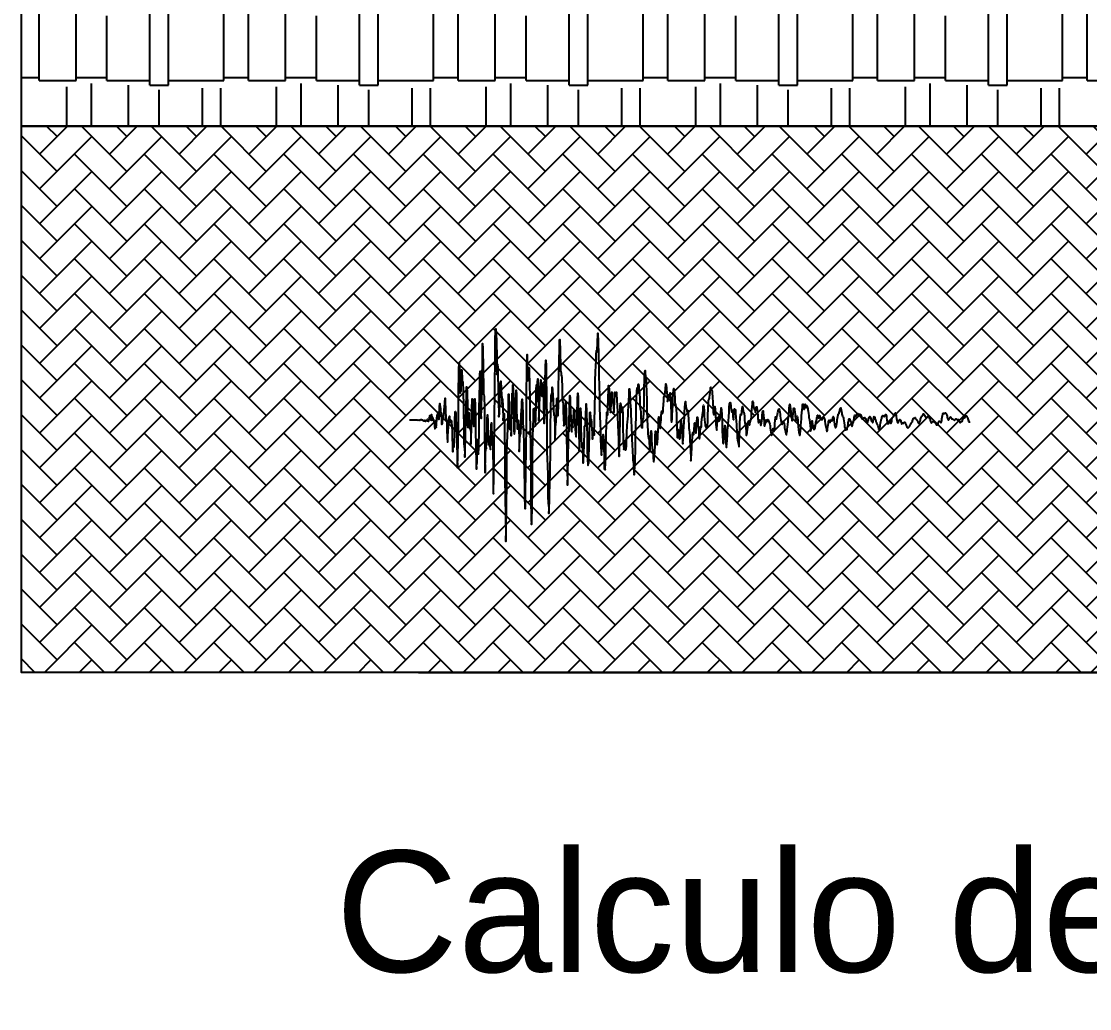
# Model space of a CAD drawing. Header units: millimetres. Extents: x 2012 to 5063, y 2025 to 4455.
# Drawn here: x 2473.49 to 2517.5, y 2150.23 to 2190.9 of the extents above; entities that cross this region are included whole.
import ezdxf

# ---------------------------------------------------------------- set-up
doc = ezdxf.new("R2010")
doc.units = ezdxf.units.MM
doc.styles.add('style1', font='arial.ttf', dxfattribs={"height": 5})
doc.dimstyles.new('oso', dxfattribs={"dimtxt": 5, "dimasz": 0.1, "dimexe": 0.1, "dimexo": 0.625, "dimtad": 1, "dimtxsty": 'style1', "dimcen": 0.1, "dimadec": 0, "dimazin": 0, "dimtfac": 1, "dimtmove": 0, "dimatfit": 3, "dimfxl": 1, "dimarcsym": 0})

# ---------------------------------------------------------------- blocks, each defined once
blk = doc.blocks.new('*D3')
at = {"color": 0, "lineweight": -2, "transparency": 16777216}
for p, q in [((2489.85, 2231.581), (2561.485, 2231.581)), ((2561.385, 2164.183), (2561.385, 2231.481)), ((2489.85, 2164.083), (2561.485, 2164.083))]:
    blk.add_line(p, q, dxfattribs=at)
at = {"color": 0, "transparency": 16777216}
for points in [[(2561.369, 2231.481), (2561.402, 2231.481), (2561.385, 2231.581)], [(2561.369, 2164.183), (2561.402, 2164.183), (2561.385, 2164.083)]]:
    blk.add_solid(points, dxfattribs=at)
at = {"layer": 'Defpoints', "color": 0, "transparency": 16777216}
for p in [(2489.225, 2231.581), (2561.385, 2231.581), (2489.225, 2164.083)]:
    blk.add_point(p, dxfattribs=at)
at = {"color": 0, "transparency": 16777216, "insert": (2558.219, 2197.832), "char_height": 5, "attachment_point": 5, "rotation": 90, "style": 'style1'}
blk.add_mtext('Hs', dxfattribs=at)

msp = doc.modelspace()

# ---------------------------------------------------------------- hatches: boundary and pattern name
h = msp.add_hatch()
h.set_pattern_fill('AR-RSHKE', color=0, scale=0.01)
h.paths.add_polyline_path([(2550.456, 2209.082), (2473.49, 2209.082), (2473.49, 2186.583), (2550.456, 2186.583)])
h = msp.add_hatch()
h.set_pattern_fill('AR-HBONE', color=0, scale=0.01)
h.paths.add_polyline_path([(2550.456, 2186.583), (2473.49, 2186.583), (2473.49, 2164.083), (2550.456, 2164.083)])

# ---------------------------------------------------------------- linework, layer by layer
for points in [[(2473.49, 2209.082), (2550.456, 2209.082), (2550.456, 2186.583), (2473.49, 2186.583)], [(2473.49, 2186.583), (2550.456, 2186.583), (2550.456, 2164.083), (2473.49, 2164.083)]]:
    msp.add_lwpolyline(points, close=True)
at = {"color": 1}
msp.add_lwpolyline([(2489.472, 2174.484), (2489.482, 2174.484), (2489.492, 2174.484), (2489.502, 2174.484), (2489.512, 2174.484), (2489.522, 2174.484), (2489.532, 2174.484), (2489.542, 2174.484), (2489.552, 2174.484), (2489.562, 2174.484), (2489.572, 2174.484), (2489.582, 2174.484), (2489.592, 2174.484), (2489.602, 2174.484), (2489.612, 2174.484), (2489.622, 2174.484), (2489.632, 2174.484), (2489.642, 2174.484), (2489.652, 2174.484), (2489.662, 2174.484), (2489.672, 2174.484), (2489.682, 2174.484), (2489.692, 2174.484), (2489.702, 2174.484), (2489.712, 2174.484), (2489.722, 2174.484), (2489.732, 2174.484), (2489.742, 2174.485), (2489.752, 2174.486), (2489.762, 2174.485), (2489.772, 2174.485), (2489.782, 2174.485), (2489.792, 2174.486), (2489.802, 2174.484), (2489.812, 2174.481), (2489.822, 2174.479), (2489.832, 2174.48), (2489.842, 2174.481), (2489.852, 2174.48), (2489.862, 2174.482), (2489.872, 2174.487), (2489.882, 2174.487), (2489.892, 2174.48), (2489.902, 2174.475), (2489.912, 2174.478), (2489.922, 2174.486), (2489.932, 2174.493), (2489.942, 2174.496), (2489.952, 2174.497), (2489.962, 2174.499), (2489.972, 2174.498), (2489.982, 2174.486), (2489.992, 2174.478), (2490.002, 2174.484), (2490.012, 2174.486), (2490.022, 2174.472), (2490.032, 2174.457), (2490.042, 2174.453), (2490.052, 2174.453), (2490.062, 2174.455), (2490.072, 2174.456), (2490.082, 2174.441), (2490.092, 2174.429), (2490.102, 2174.449), (2490.112, 2174.469), (2490.122, 2174.447), (2490.132, 2174.423), (2490.142, 2174.44), (2490.152, 2174.454), (2490.162, 2174.443), (2490.172, 2174.451), (2490.182, 2174.471), (2490.192, 2174.45), (2490.202, 2174.426), (2490.212, 2174.461), (2490.222, 2174.512), (2490.232, 2174.515), (2490.242, 2174.484), (2490.252, 2174.445), (2490.262, 2174.415), (2490.272, 2174.434), (2490.282, 2174.502), (2490.292, 2174.552), (2490.302, 2174.582), (2490.312, 2174.636), (2490.322, 2174.664), (2490.332, 2174.592), (2490.342, 2174.488), (2490.352, 2174.479), (2490.362, 2174.578), (2490.372, 2174.689), (2490.382, 2174.705), (2490.392, 2174.592), (2490.402, 2174.463), (2490.412, 2174.474), (2490.422, 2174.58), (2490.432, 2174.6), (2490.442, 2174.523), (2490.452, 2174.491), (2490.462, 2174.508), (2490.472, 2174.477), (2490.482, 2174.422), (2490.492, 2174.408), (2490.502, 2174.355), (2490.512, 2174.214), (2490.522, 2174.113), (2490.532, 2174.133), (2490.542, 2174.181), (2490.552, 2174.194), (2490.562, 2174.206), (2490.572, 2174.199), (2490.582, 2174.177), (2490.592, 2174.281), (2490.602, 2174.53), (2490.612, 2174.692), (2490.622, 2174.647), (2490.632, 2174.573), (2490.642, 2174.609), (2490.652, 2174.709), (2490.662, 2174.805), (2490.672, 2174.81), (2490.682, 2174.643), (2490.692, 2174.497), (2490.702, 2174.665), (2490.712, 2175.012), (2490.722, 2175.166), (2490.732, 2175.111), (2490.742, 2175.041), (2490.752, 2174.936), (2490.762, 2174.789), (2490.772, 2174.763), (2490.782, 2174.793), (2490.792, 2174.628), (2490.802, 2174.364), (2490.812, 2174.292), (2490.822, 2174.352), (2490.832, 2174.339), (2490.842, 2174.359), (2490.852, 2174.528), (2490.862, 2174.65), (2490.872, 2174.591), (2490.882, 2174.552), (2490.892, 2174.692), (2490.902, 2174.862), (2490.912, 2174.922), (2490.922, 2174.993), (2490.932, 2175.198), (2490.942, 2175.376), (2490.952, 2175.263), (2490.962, 2174.885), (2490.972, 2174.547), (2490.982, 2174.458), (2490.992, 2174.524), (2491.002, 2174.529), (2491.012, 2174.362), (2491.022, 2174.063), (2491.032, 2173.755), (2491.042, 2173.565), (2491.052, 2173.58), (2491.062, 2173.785), (2491.072, 2174.031), (2491.082, 2174.179), (2491.092, 2174.267), (2491.102, 2174.406), (2491.112, 2174.571), (2491.122, 2174.641), (2491.132, 2174.572), (2491.142, 2174.436), (2491.152, 2174.374), (2491.162, 2174.439), (2491.172, 2174.485), (2491.182, 2174.413), (2491.192, 2174.376), (2491.202, 2174.445), (2491.212, 2174.406), (2491.222, 2174.205), (2491.232, 2174.028), (2491.242, 2173.796), (2491.252, 2173.384), (2491.262, 2173.168), (2491.272, 2173.416), (2491.282, 2173.646), (2491.292, 2173.497), (2491.302, 2173.361), (2491.312, 2173.468), (2491.322, 2173.514), (2491.332, 2173.541), (2491.342, 2173.925), (2491.352, 2174.493), (2491.362, 2174.794), (2491.372, 2174.83), (2491.382, 2174.767), (2491.392, 2174.556), (2491.402, 2174.276), (2491.412, 2174.12), (2491.422, 2173.967), (2491.432, 2173.55), (2491.442, 2172.936), (2491.452, 2172.504), (2491.462, 2172.552), (2491.472, 2173.002), (2491.482, 2173.579), (2491.492, 2174.345), (2491.502, 2175.493), (2491.512, 2176.552), (2491.522, 2176.838), (2491.532, 2176.599), (2491.542, 2176.479), (2491.552, 2176.33), (2491.562, 2175.881), (2491.572, 2175.583), (2491.582, 2175.665), (2491.592, 2175.687), (2491.602, 2175.67), (2491.612, 2176.066), (2491.622, 2176.553), (2491.632, 2176.501), (2491.642, 2176.158), (2491.652, 2176.046), (2491.662, 2176.067), (2491.672, 2176.032), (2491.682, 2175.992), (2491.692, 2175.728), (2491.702, 2174.975), (2491.712, 2174.059), (2491.722, 2173.518), (2491.732, 2173.391), (2491.742, 2173.317), (2491.752, 2173.093), (2491.762, 2172.95), (2491.772, 2173.229), (2491.782, 2173.785), (2491.792, 2174.17), (2491.802, 2174.446), (2491.812, 2174.979), (2491.822, 2175.584), (2491.832, 2175.844), (2491.842, 2175.825), (2491.852, 2175.623), (2491.862, 2175.049), (2491.872, 2174.363), (2491.882, 2174.171), (2491.892, 2174.396), (2491.902, 2174.515), (2491.912, 2174.543), (2491.922, 2174.709), (2491.932, 2174.773), (2491.942, 2174.522), (2491.952, 2174.209), (2491.962, 2174.117), (2491.972, 2174.254), (2491.982, 2174.413), (2491.992, 2174.254), (2492.002, 2173.762), (2492.012, 2173.482), (2492.022, 2173.73), (2492.032, 2174.125), (2492.042, 2174.438), (2492.052, 2174.903), (2492.062, 2175.357), (2492.072, 2175.31), (2492.082, 2174.929), (2492.092, 2174.724), (2492.102, 2174.604), (2492.112, 2174.337), (2492.122, 2174.219), (2492.132, 2174.428), (2492.142, 2174.654), (2492.152, 2174.827), (2492.162, 2175.142), (2492.172, 2175.35), (2492.182, 2175.087), (2492.192, 2174.569), (2492.202, 2174.057), (2492.212, 2173.392), (2492.222, 2172.694), (2492.232, 2172.458), (2492.242, 2172.614), (2492.252, 2172.662), (2492.262, 2172.717), (2492.272, 2173.167), (2492.282, 2173.672), (2492.292, 2173.673), (2492.302, 2173.333), (2492.312, 2173.095), (2492.322, 2173.071), (2492.332, 2173.354), (2492.342, 2174.057), (2492.352, 2174.899), (2492.362, 2175.51), (2492.372, 2175.949), (2492.382, 2176.349), (2492.392, 2176.488), (2492.402, 2176.137), (2492.412, 2175.413), (2492.422, 2174.72), (2492.432, 2174.547), (2492.442, 2175.001), (2492.452, 2175.56), (2492.462, 2175.819), (2492.472, 2176.165), (2492.482, 2176.959), (2492.492, 2177.631), (2492.502, 2177.443), (2492.512, 2176.583), (2492.522, 2175.817), (2492.532, 2175.529), (2492.542, 2175.532), (2492.552, 2175.443), (2492.562, 2174.978), (2492.572, 2174.088), (2492.582, 2173.023), (2492.592, 2172.309), (2492.602, 2172.383), (2492.612, 2172.992), (2492.622, 2173.385), (2492.632, 2173.322), (2492.642, 2173.287), (2492.652, 2173.535), (2492.662, 2173.832), (2492.672, 2174.127), (2492.682, 2174.51), (2492.692, 2174.696), (2492.702, 2174.418), (2492.712, 2173.948), (2492.722, 2173.621), (2492.732, 2173.456), (2492.742, 2173.474), (2492.752, 2173.668), (2492.762, 2173.743), (2492.772, 2173.549), (2492.782, 2173.378), (2492.792, 2173.389), (2492.802, 2173.354), (2492.812, 2173.261), (2492.822, 2173.428), (2492.832, 2173.881), (2492.842, 2174.268), (2492.852, 2174.361), (2492.862, 2174.201), (2492.872, 2173.876), (2492.882, 2173.539), (2492.892, 2173.431), (2492.902, 2173.52), (2492.912, 2173.287), (2492.922, 2172.398), (2492.932, 2171.473), (2492.942, 2171.44), (2492.952, 2172.182), (2492.962, 2172.838), (2492.972, 2173.344), (2492.982, 2174.363), (2492.992, 2175.841), (2493.002, 2177.049), (2493.012, 2177.764), (2493.022, 2178.173), (2493.032, 2178.236), (2493.042, 2178.068), (2493.052, 2177.989), (2493.062, 2177.759), (2493.072, 2177.02), (2493.082, 2176.357), (2493.092, 2176.445), (2493.102, 2176.778), (2493.112, 2176.644), (2493.122, 2176.253), (2493.132, 2175.864), (2493.142, 2175.266), (2493.152, 2174.683), (2493.162, 2174.614), (2493.172, 2174.782), (2493.182, 2174.724), (2493.192, 2174.769), (2493.202, 2175.195), (2493.212, 2175.571), (2493.222, 2175.73), (2493.232, 2175.96), (2493.242, 2176.078), (2493.252, 2175.782), (2493.262, 2175.487), (2493.272, 2175.5), (2493.282, 2175.402), (2493.292, 2175.122), (2493.302, 2175.164), (2493.312, 2175.348), (2493.322, 2175.035), (2493.332, 2174.506), (2493.342, 2174.455), (2493.352, 2174.686), (2493.362, 2174.732), (2493.372, 2174.742), (2493.382, 2174.715), (2493.392, 2174.128), (2493.402, 2173.006), (2493.412, 2172.023), (2493.422, 2171.315), (2493.432, 2170.486), (2493.442, 2169.683), (2493.452, 2169.478), (2493.462, 2169.97), (2493.472, 2170.862), (2493.482, 2171.96), (2493.492, 2173.01), (2493.502, 2173.617), (2493.512, 2173.752), (2493.522, 2173.826), (2493.532, 2174.114), (2493.542, 2174.569), (2493.552, 2175.106), (2493.562, 2175.551), (2493.572, 2175.546), (2493.582, 2175.005), (2493.592, 2174.386), (2493.602, 2174.114), (2493.612, 2174.096), (2493.622, 2174.089), (2493.632, 2174.113), (2493.642, 2174.222), (2493.652, 2174.244), (2493.662, 2174.033), (2493.672, 2173.831), (2493.682, 2174.114), (2493.692, 2174.916), (2493.702, 2175.575), (2493.712, 2175.584), (2493.722, 2175.382), (2493.732, 2175.591), (2493.742, 2175.924), (2493.752, 2175.707), (2493.762, 2175.007), (2493.772, 2174.384), (2493.782, 2174.052), (2493.792, 2173.909), (2493.802, 2173.905), (2493.812, 2174.032), (2493.822, 2174.302), (2493.832, 2174.711), (2493.842, 2175.087), (2493.852, 2175.307), (2493.862, 2175.52), (2493.872, 2175.712), (2493.882, 2175.535), (2493.892, 2174.979), (2493.902, 2174.487), (2493.912, 2174.234), (2493.922, 2174.106), (2493.932, 2174.157), (2493.942, 2174.367), (2493.952, 2174.468), (2493.962, 2174.448), (2493.972, 2174.44), (2493.982, 2174.193), (2493.992, 2173.589), (2494.002, 2173.188), (2494.012, 2173.368), (2494.022, 2173.722), (2494.032, 2173.86), (2494.042, 2173.879), (2494.052, 2173.89), (2494.062, 2173.956), (2494.072, 2174.245), (2494.082, 2174.663), (2494.092, 2174.897), (2494.102, 2175.001), (2494.112, 2175.209), (2494.122, 2175.344), (2494.132, 2175.12), (2494.142, 2174.69), (2494.152, 2174.366), (2494.162, 2174.181), (2494.172, 2173.946), (2494.182, 2173.514), (2494.192, 2172.921), (2494.202, 2172.327), (2494.212, 2171.789), (2494.222, 2171.291), (2494.232, 2170.934), (2494.242, 2170.816), (2494.252, 2170.941), (2494.262, 2171.436), (2494.272, 2172.343), (2494.282, 2173.32), (2494.292, 2174.223), (2494.302, 2175.399), (2494.312, 2176.691), (2494.322, 2177.186), (2494.332, 2176.683), (2494.342, 2176.121), (2494.352, 2176.091), (2494.362, 2176.273), (2494.372, 2176.386), (2494.382, 2176.517), (2494.392, 2176.639), (2494.402, 2176.627), (2494.412, 2176.435), (2494.422, 2176), (2494.432, 2175.37), (2494.442, 2174.745), (2494.452, 2174.134), (2494.462, 2173.335), (2494.472, 2172.301), (2494.482, 2171.216), (2494.492, 2170.409), (2494.502, 2170.177), (2494.512, 2170.344), (2494.522, 2170.467), (2494.532, 2170.737), (2494.542, 2171.699), (2494.552, 2173.01), (2494.562, 2173.821), (2494.572, 2174.163), (2494.582, 2174.578), (2494.592, 2174.942), (2494.602, 2174.937), (2494.612, 2174.846), (2494.622, 2174.941), (2494.632, 2174.969), (2494.642, 2174.734), (2494.652, 2174.415), (2494.662, 2174.224), (2494.672, 2174.256), (2494.682, 2174.569), (2494.692, 2175.135), (2494.702, 2175.726), (2494.712, 2175.929), (2494.722, 2175.587), (2494.732, 2175.245), (2494.742, 2175.499), (2494.752, 2176.031), (2494.762, 2176.175), (2494.772, 2175.994), (2494.782, 2175.777), (2494.792, 2175.329), (2494.802, 2174.698), (2494.812, 2174.463), (2494.822, 2174.74), (2494.832, 2175.096), (2494.842, 2175.388), (2494.852, 2175.671), (2494.862, 2175.833), (2494.872, 2175.944), (2494.882, 2176.14), (2494.892, 2176.123), (2494.902, 2175.747), (2494.912, 2175.478), (2494.922, 2175.51), (2494.932, 2175.492), (2494.942, 2175.442), (2494.952, 2175.651), (2494.962, 2175.918), (2494.972, 2175.954), (2494.982, 2175.869), (2494.992, 2175.616), (2495.002, 2175.023), (2495.012, 2174.459), (2495.022, 2174.341), (2495.032, 2174.414), (2495.042, 2174.405), (2495.052, 2174.594), (2495.062, 2175.197), (2495.072, 2175.999), (2495.082, 2176.675), (2495.092, 2176.945), (2495.102, 2176.724), (2495.112, 2176.226), (2495.122, 2175.497), (2495.132, 2174.377), (2495.142, 2173.257), (2495.152, 2172.789), (2495.162, 2172.674), (2495.172, 2172.135), (2495.182, 2171.363), (2495.192, 2171.031), (2495.202, 2170.997), (2495.212, 2170.802), (2495.222, 2170.631), (2495.232, 2170.814), (2495.242, 2171.171), (2495.252, 2171.464), (2495.262, 2171.798), (2495.272, 2172.367), (2495.282, 2173.196), (2495.292, 2174.137), (2495.302, 2174.957), (2495.312, 2175.46), (2495.322, 2175.557), (2495.332, 2175.363), (2495.342, 2175.27), (2495.352, 2175.535), (2495.362, 2175.834), (2495.372, 2175.757), (2495.382, 2175.483), (2495.392, 2175.337), (2495.402, 2175.197), (2495.412, 2174.912), (2495.422, 2174.686), (2495.432, 2174.662), (2495.442, 2174.688), (2495.452, 2174.581), (2495.462, 2174.229), (2495.472, 2173.756), (2495.482, 2173.633), (2495.492, 2174.042), (2495.502, 2174.431), (2495.512, 2174.398), (2495.522, 2174.374), (2495.532, 2174.746), (2495.542, 2175.185), (2495.552, 2175.362), (2495.562, 2175.381), (2495.572, 2175.281), (2495.582, 2174.971), (2495.592, 2174.659), (2495.602, 2174.691), (2495.612, 2175.128), (2495.622, 2175.785), (2495.632, 2176.44), (2495.642, 2176.957), (2495.652, 2177.395), (2495.662, 2177.773), (2495.672, 2177.798), (2495.682, 2177.297), (2495.692, 2176.697), (2495.702, 2176.475), (2495.712, 2176.487), (2495.722, 2176.41), (2495.732, 2176.316), (2495.742, 2176.321), (2495.752, 2176.2), (2495.762, 2175.805), (2495.772, 2175.392), (2495.782, 2175.235), (2495.792, 2175.234), (2495.802, 2175.131), (2495.812, 2174.857), (2495.822, 2174.537), (2495.832, 2174.308), (2495.842, 2174.244), (2495.852, 2174.326), (2495.862, 2174.4), (2495.872, 2174.34), (2495.882, 2174.302), (2495.892, 2174.546), (2495.902, 2174.984), (2495.912, 2175.236), (2495.922, 2175.141), (2495.932, 2174.838), (2495.942, 2174.409), (2495.952, 2173.822), (2495.962, 2173.12), (2495.972, 2172.42), (2495.982, 2171.894), (2495.992, 2171.793), (2496.002, 2172.226), (2496.012, 2172.956), (2496.022, 2173.614), (2496.032, 2173.979), (2496.042, 2174.025), (2496.052, 2174.007), (2496.062, 2174.343), (2496.072, 2175.023), (2496.082, 2175.484), (2496.092, 2175.414), (2496.102, 2175.12), (2496.112, 2174.865), (2496.122, 2174.56), (2496.132, 2174.236), (2496.142, 2174.071), (2496.152, 2174.019), (2496.162, 2173.987), (2496.172, 2174.082), (2496.182, 2174.263), (2496.192, 2174.282), (2496.202, 2174.176), (2496.212, 2174.226), (2496.222, 2174.439), (2496.232, 2174.628), (2496.242, 2174.776), (2496.252, 2174.899), (2496.262, 2174.904), (2496.272, 2174.778), (2496.282, 2174.583), (2496.292, 2174.319), (2496.302, 2174.076), (2496.312, 2173.985), (2496.322, 2173.935), (2496.332, 2173.795), (2496.342, 2173.786), (2496.352, 2174.076), (2496.362, 2174.327), (2496.372, 2174.274), (2496.382, 2174.275), (2496.392, 2174.714), (2496.402, 2175.328), (2496.412, 2175.592), (2496.422, 2175.405), (2496.432, 2175.004), (2496.442, 2174.526), (2496.452, 2173.957), (2496.462, 2173.419), (2496.472, 2173.208), (2496.482, 2173.465), (2496.492, 2174.004), (2496.502, 2174.541), (2496.512, 2174.903), (2496.522, 2174.974), (2496.532, 2174.706), (2496.542, 2174.222), (2496.552, 2173.737), (2496.562, 2173.41), (2496.572, 2173.343), (2496.582, 2173.481), (2496.592, 2173.534), (2496.602, 2173.284), (2496.612, 2172.908), (2496.622, 2172.71), (2496.632, 2172.708), (2496.642, 2172.745), (2496.652, 2172.813), (2496.662, 2173.055), (2496.672, 2173.508), (2496.682, 2173.981), (2496.692, 2174.221), (2496.702, 2174.227), (2496.712, 2174.222), (2496.722, 2174.316), (2496.732, 2174.467), (2496.742, 2174.705), (2496.752, 2175.025), (2496.762, 2175.147), (2496.772, 2174.835), (2496.782, 2174.275), (2496.792, 2173.757), (2496.802, 2173.296), (2496.812, 2172.866), (2496.822, 2172.62), (2496.832, 2172.619), (2496.842, 2172.679), (2496.852, 2172.675), (2496.862, 2172.715), (2496.872, 2172.944), (2496.882, 2173.366), (2496.892, 2173.905), (2496.902, 2174.443), (2496.912, 2174.792), (2496.922, 2174.799), (2496.932, 2174.583), (2496.942, 2174.46), (2496.952, 2174.513), (2496.962, 2174.518), (2496.972, 2174.384), (2496.982, 2174.256), (2496.992, 2174.137), (2497.002, 2173.907), (2497.012, 2173.693), (2497.022, 2173.714), (2497.032, 2173.871), (2497.042, 2173.967), (2497.052, 2174.046), (2497.062, 2174.125), (2497.072, 2174.039), (2497.082, 2173.85), (2497.092, 2173.919), (2497.102, 2174.385), (2497.112, 2175.014), (2497.122, 2175.598), (2497.132, 2176.096), (2497.142, 2176.471), (2497.152, 2176.712), (2497.162, 2176.918), (2497.172, 2177.162), (2497.182, 2177.346), (2497.192, 2177.357), (2497.202, 2177.277), (2497.212, 2177.349), (2497.222, 2177.676), (2497.232, 2178.027), (2497.242, 2178.062), (2497.252, 2177.707), (2497.262, 2177.175), (2497.272, 2176.683), (2497.282, 2176.283), (2497.292, 2175.902), (2497.302, 2175.463), (2497.312, 2174.998), (2497.322, 2174.619), (2497.332, 2174.334), (2497.342, 2174.04), (2497.352, 2173.701), (2497.362, 2173.386), (2497.372, 2173.149), (2497.382, 2173.029), (2497.392, 2173.071), (2497.402, 2173.211), (2497.412, 2173.311), (2497.422, 2173.376), (2497.432, 2173.514), (2497.442, 2173.701), (2497.452, 2173.832), (2497.462, 2173.882), (2497.472, 2173.788), (2497.482, 2173.418), (2497.492, 2172.873), (2497.502, 2172.505), (2497.512, 2172.447), (2497.522, 2172.469), (2497.532, 2172.428), (2497.542, 2172.465), (2497.552, 2172.692), (2497.562, 2173.021), (2497.572, 2173.392), (2497.582, 2173.847), (2497.592, 2174.337), (2497.602, 2174.689), (2497.612, 2174.803), (2497.622, 2174.75), (2497.632, 2174.681), (2497.642, 2174.727), (2497.652, 2174.967), (2497.662, 2175.362), (2497.672, 2175.731), (2497.682, 2175.904), (2497.692, 2175.879), (2497.702, 2175.733), (2497.712, 2175.482), (2497.722, 2175.174), (2497.732, 2174.966), (2497.742, 2174.908), (2497.752, 2174.861), (2497.762, 2174.789), (2497.772, 2174.867), (2497.782, 2175.147), (2497.792, 2175.435), (2497.802, 2175.591), (2497.812, 2175.643), (2497.822, 2175.591), (2497.832, 2175.416), (2497.842, 2175.234), (2497.852, 2175.179), (2497.862, 2175.197), (2497.872, 2175.147), (2497.882, 2174.997), (2497.892, 2174.836), (2497.902, 2174.794), (2497.912, 2174.947), (2497.922, 2175.236), (2497.932, 2175.503), (2497.942, 2175.623), (2497.952, 2175.592), (2497.962, 2175.505), (2497.972, 2175.478), (2497.982, 2175.539), (2497.992, 2175.618), (2498.002, 2175.632), (2498.012, 2175.536), (2498.022, 2175.32), (2498.032, 2175.057), (2498.042, 2174.839), (2498.052, 2174.613), (2498.062, 2174.286), (2498.072, 2173.948), (2498.082, 2173.721), (2498.092, 2173.515), (2498.102, 2173.221), (2498.112, 2172.981), (2498.122, 2172.993), (2498.132, 2173.297), (2498.142, 2173.847), (2498.152, 2174.515), (2498.162, 2175.023), (2498.172, 2175.181), (2498.182, 2175.086), (2498.192, 2174.921), (2498.202, 2174.794), (2498.212, 2174.797), (2498.222, 2174.929), (2498.232, 2175.028), (2498.242, 2175.014), (2498.252, 2174.937), (2498.262, 2174.708), (2498.272, 2174.21), (2498.282, 2173.666), (2498.292, 2173.383), (2498.302, 2173.303), (2498.312, 2173.261), (2498.322, 2173.343), (2498.332, 2173.556), (2498.342, 2173.623), (2498.352, 2173.441), (2498.362, 2173.262), (2498.372, 2173.235), (2498.382, 2173.249), (2498.392, 2173.249), (2498.402, 2173.296), (2498.412, 2173.41), (2498.422, 2173.612), (2498.432, 2173.938), (2498.442, 2174.262), (2498.452, 2174.407), (2498.462, 2174.424), (2498.472, 2174.504), (2498.482, 2174.68), (2498.492, 2174.855), (2498.502, 2175.017), (2498.512, 2175.244), (2498.522, 2175.535), (2498.532, 2175.759), (2498.542, 2175.77), (2498.552, 2175.577), (2498.562, 2175.354), (2498.572, 2175.206), (2498.582, 2175.069), (2498.592, 2174.889), (2498.602, 2174.694), (2498.612, 2174.463), (2498.622, 2174.16), (2498.632, 2173.871), (2498.642, 2173.671), (2498.652, 2173.473), (2498.662, 2173.201), (2498.672, 2172.955), (2498.682, 2172.829), (2498.692, 2172.769), (2498.702, 2172.679), (2498.712, 2172.517), (2498.722, 2172.322), (2498.732, 2172.224), (2498.742, 2172.286), (2498.752, 2172.402), (2498.762, 2172.522), (2498.772, 2172.798), (2498.782, 2173.29), (2498.792, 2173.808), (2498.802, 2174.233), (2498.812, 2174.649), (2498.822, 2175.071), (2498.832, 2175.406), (2498.842, 2175.648), (2498.852, 2175.802), (2498.862, 2175.783), (2498.872, 2175.635), (2498.882, 2175.588), (2498.892, 2175.735), (2498.902, 2175.911), (2498.912, 2175.955), (2498.922, 2175.878), (2498.932, 2175.775), (2498.942, 2175.698), (2498.952, 2175.586), (2498.962, 2175.351), (2498.972, 2175.071), (2498.982, 2174.924), (2498.992, 2174.9), (2499.002, 2174.817), (2499.012, 2174.615), (2499.022, 2174.393), (2499.032, 2174.237), (2499.042, 2174.171), (2499.052, 2174.173), (2499.062, 2174.169), (2499.072, 2174.155), (2499.082, 2174.246), (2499.092, 2174.439), (2499.102, 2174.557), (2499.112, 2174.538), (2499.122, 2174.56), (2499.132, 2174.793), (2499.142, 2175.226), (2499.152, 2175.744), (2499.162, 2176.201), (2499.172, 2176.468), (2499.182, 2176.516), (2499.192, 2176.422), (2499.202, 2176.284), (2499.212, 2176.173), (2499.222, 2176.089), (2499.232, 2175.939), (2499.242, 2175.658), (2499.252, 2175.285), (2499.262, 2174.89), (2499.272, 2174.513), (2499.282, 2174.221), (2499.292, 2174.051), (2499.302, 2173.929), (2499.312, 2173.794), (2499.322, 2173.714), (2499.332, 2173.737), (2499.342, 2173.739), (2499.352, 2173.581), (2499.362, 2173.33), (2499.372, 2173.17), (2499.382, 2173.181), (2499.392, 2173.304), (2499.402, 2173.488), (2499.412, 2173.734), (2499.422, 2173.972), (2499.432, 2174.04), (2499.442, 2173.888), (2499.452, 2173.658), (2499.462, 2173.476), (2499.472, 2173.328), (2499.482, 2173.207), (2499.492, 2173.177), (2499.502, 2173.202), (2499.512, 2173.128), (2499.522, 2172.93), (2499.532, 2172.769), (2499.542, 2172.762), (2499.552, 2172.843), (2499.562, 2172.917), (2499.572, 2172.996), (2499.582, 2173.158), (2499.592, 2173.44), (2499.602, 2173.782), (2499.612, 2174.023), (2499.622, 2174.015), (2499.632, 2173.805), (2499.642, 2173.612), (2499.652, 2173.559), (2499.662, 2173.547), (2499.672, 2173.485), (2499.682, 2173.462), (2499.692, 2173.572), (2499.702, 2173.741), (2499.712, 2173.871), (2499.722, 2174.017), (2499.732, 2174.261), (2499.742, 2174.513), (2499.752, 2174.605), (2499.762, 2174.526), (2499.772, 2174.415), (2499.782, 2174.334), (2499.792, 2174.232), (2499.802, 2174.136), (2499.812, 2174.154), (2499.822, 2174.279), (2499.832, 2174.394), (2499.842, 2174.487), (2499.852, 2174.639), (2499.862, 2174.806), (2499.872, 2174.86), (2499.882, 2174.804), (2499.892, 2174.752), (2499.902, 2174.751), (2499.912, 2174.781), (2499.922, 2174.844), (2499.932, 2174.954), (2499.942, 2175.107), (2499.952, 2175.284), (2499.962, 2175.427), (2499.972, 2175.477), (2499.982, 2175.456), (2499.992, 2175.447), (2500.002, 2175.499), (2500.012, 2175.612), (2500.022, 2175.775), (2500.032, 2175.925), (2500.042, 2175.971), (2500.052, 2175.907), (2500.062, 2175.818), (2500.072, 2175.742), (2500.082, 2175.63), (2500.092, 2175.456), (2500.102, 2175.294), (2500.112, 2175.246), (2500.122, 2175.317), (2500.132, 2175.422), (2500.142, 2175.491), (2500.152, 2175.524), (2500.162, 2175.515), (2500.172, 2175.451), (2500.182, 2175.391), (2500.192, 2175.427), (2500.202, 2175.536), (2500.212, 2175.599), (2500.222, 2175.541), (2500.232, 2175.362), (2500.242, 2175.078), (2500.252, 2174.747), (2500.262, 2174.494), (2500.272, 2174.396), (2500.282, 2174.421), (2500.292, 2174.518), (2500.302, 2174.677), (2500.312, 2174.88), (2500.322, 2175.097), (2500.332, 2175.327), (2500.342, 2175.557), (2500.352, 2175.72), (2500.362, 2175.775), (2500.372, 2175.766), (2500.382, 2175.717), (2500.392, 2175.59), (2500.402, 2175.39), (2500.412, 2175.22), (2500.422, 2175.149), (2500.432, 2175.132), (2500.442, 2175.103), (2500.452, 2175.034), (2500.462, 2174.91), (2500.472, 2174.723), (2500.482, 2174.481), (2500.492, 2174.191), (2500.502, 2173.902), (2500.512, 2173.749), (2500.522, 2173.811), (2500.532, 2173.982), (2500.542, 2174.085), (2500.552, 2174.084), (2500.562, 2174.026), (2500.572, 2173.924), (2500.582, 2173.792), (2500.592, 2173.702), (2500.602, 2173.686), (2500.612, 2173.698), (2500.622, 2173.727), (2500.632, 2173.843), (2500.642, 2174.078), (2500.652, 2174.337), (2500.662, 2174.476), (2500.672, 2174.439), (2500.682, 2174.297), (2500.692, 2174.146), (2500.702, 2173.993), (2500.712, 2173.802), (2500.722, 2173.608), (2500.732, 2173.504), (2500.742, 2173.535), (2500.752, 2173.666), (2500.762, 2173.838), (2500.772, 2174.018), (2500.782, 2174.2), (2500.792, 2174.396), (2500.802, 2174.606), (2500.812, 2174.809), (2500.822, 2174.995), (2500.832, 2175.157), (2500.842, 2175.237), (2500.852, 2175.182), (2500.862, 2175.048), (2500.872, 2174.965), (2500.882, 2174.967), (2500.892, 2174.958), (2500.902, 2174.884), (2500.912, 2174.809), (2500.922, 2174.8), (2500.932, 2174.838), (2500.942, 2174.869), (2500.952, 2174.843), (2500.962, 2174.716), (2500.972, 2174.494), (2500.982, 2174.273), (2500.992, 2174.141), (2501.002, 2174.07), (2501.012, 2173.971), (2501.022, 2173.815), (2501.032, 2173.641), (2501.042, 2173.448), (2501.052, 2173.198), (2501.062, 2172.932), (2501.072, 2172.794), (2501.082, 2172.879), (2501.092, 2173.106), (2501.102, 2173.329), (2501.112, 2173.496), (2501.122, 2173.635), (2501.132, 2173.765), (2501.142, 2173.882), (2501.152, 2173.968), (2501.162, 2173.98), (2501.172, 2173.914), (2501.182, 2173.87), (2501.192, 2173.941), (2501.202, 2174.1), (2501.212, 2174.257), (2501.222, 2174.355), (2501.232, 2174.363), (2501.242, 2174.269), (2501.252, 2174.126), (2501.262, 2174.004), (2501.272, 2173.94), (2501.282, 2173.958), (2501.292, 2174.085), (2501.302, 2174.274), (2501.312, 2174.43), (2501.322, 2174.529), (2501.332, 2174.597), (2501.342, 2174.603), (2501.352, 2174.49), (2501.362, 2174.302), (2501.372, 2174.154), (2501.382, 2174.074), (2501.392, 2173.987), (2501.402, 2173.846), (2501.412, 2173.719), (2501.422, 2173.698), (2501.432, 2173.773), (2501.442, 2173.874), (2501.452, 2173.988), (2501.462, 2174.124), (2501.472, 2174.218), (2501.482, 2174.209), (2501.492, 2174.176), (2501.502, 2174.236), (2501.512, 2174.377), (2501.522, 2174.507), (2501.532, 2174.599), (2501.542, 2174.671), (2501.552, 2174.722), (2501.562, 2174.778), (2501.572, 2174.89), (2501.582, 2175.032), (2501.592, 2175.096), (2501.602, 2175.024), (2501.612, 2174.851), (2501.622, 2174.65), (2501.632, 2174.484), (2501.642, 2174.375), (2501.652, 2174.3), (2501.662, 2174.242), (2501.672, 2174.219), (2501.682, 2174.22), (2501.692, 2174.199), (2501.702, 2174.164), (2501.712, 2174.168), (2501.722, 2174.199), (2501.732, 2174.207), (2501.742, 2174.204), (2501.752, 2174.252), (2501.762, 2174.399), (2501.772, 2174.655), (2501.782, 2174.964), (2501.792, 2175.199), (2501.802, 2175.289), (2501.812, 2175.306), (2501.822, 2175.336), (2501.832, 2175.38), (2501.842, 2175.425), (2501.852, 2175.497), (2501.862, 2175.607), (2501.872, 2175.729), (2501.882, 2175.818), (2501.892, 2175.831), (2501.902, 2175.775), (2501.912, 2175.725), (2501.922, 2175.723), (2501.932, 2175.719), (2501.942, 2175.67), (2501.952, 2175.583), (2501.962, 2175.43), (2501.972, 2175.183), (2501.982, 2174.928), (2501.992, 2174.783), (2502.002, 2174.728), (2502.012, 2174.696), (2502.022, 2174.707), (2502.032, 2174.8), (2502.042, 2174.933), (2502.052, 2175.032), (2502.062, 2175.039), (2502.072, 2174.913), (2502.082, 2174.68), (2502.092, 2174.451), (2502.102, 2174.295), (2502.112, 2174.181), (2502.122, 2174.088), (2502.132, 2174.059), (2502.142, 2174.124), (2502.152, 2174.262), (2502.162, 2174.427), (2502.172, 2174.552), (2502.182, 2174.579), (2502.192, 2174.521), (2502.202, 2174.453), (2502.212, 2174.43), (2502.222, 2174.442), (2502.232, 2174.453), (2502.242, 2174.45), (2502.252, 2174.449), (2502.262, 2174.474), (2502.272, 2174.525), (2502.282, 2174.591), (2502.292, 2174.68), (2502.302, 2174.803), (2502.312, 2174.927), (2502.322, 2174.98), (2502.332, 2174.906), (2502.342, 2174.695), (2502.352, 2174.386), (2502.362, 2174.059), (2502.372, 2173.806), (2502.382, 2173.652), (2502.392, 2173.56), (2502.402, 2173.507), (2502.412, 2173.509), (2502.422, 2173.586), (2502.432, 2173.733), (2502.442, 2173.919), (2502.452, 2174.094), (2502.462, 2174.212), (2502.472, 2174.258), (2502.482, 2174.209), (2502.492, 2174.033), (2502.502, 2173.768), (2502.512, 2173.524), (2502.522, 2173.385), (2502.532, 2173.346), (2502.542, 2173.381), (2502.552, 2173.487), (2502.562, 2173.665), (2502.572, 2173.874), (2502.582, 2174.053), (2502.592, 2174.168), (2502.602, 2174.242), (2502.612, 2174.326), (2502.622, 2174.449), (2502.632, 2174.615), (2502.642, 2174.818), (2502.652, 2175.014), (2502.662, 2175.137), (2502.672, 2175.181), (2502.682, 2175.201), (2502.692, 2175.208), (2502.702, 2175.165), (2502.712, 2175.079), (2502.722, 2174.99), (2502.732, 2174.901), (2502.742, 2174.821), (2502.752, 2174.809), (2502.762, 2174.873), (2502.772, 2174.914), (2502.782, 2174.851), (2502.792, 2174.727), (2502.802, 2174.626), (2502.812, 2174.557), (2502.822, 2174.496), (2502.832, 2174.487), (2502.842, 2174.598), (2502.852, 2174.788), (2502.862, 2174.923), (2502.872, 2174.946), (2502.882, 2174.924), (2502.892, 2174.911), (2502.902, 2174.873), (2502.912, 2174.763), (2502.922, 2174.598), (2502.932, 2174.431), (2502.942, 2174.296), (2502.952, 2174.184), (2502.962, 2174.052), (2502.972, 2173.894), (2502.982, 2173.752), (2502.992, 2173.653), (2503.002, 2173.589), (2503.012, 2173.559), (2503.022, 2173.544), (2503.032, 2173.484), (2503.042, 2173.392), (2503.052, 2173.393), (2503.062, 2173.559), (2503.072, 2173.817), (2503.082, 2174.083), (2503.092, 2174.343), (2503.102, 2174.565), (2503.112, 2174.69), (2503.122, 2174.721), (2503.132, 2174.714), (2503.142, 2174.701), (2503.152, 2174.7), (2503.162, 2174.746), (2503.172, 2174.846), (2503.182, 2174.961), (2503.192, 2175.035), (2503.202, 2175.034), (2503.212, 2174.962), (2503.222, 2174.864), (2503.232, 2174.801), (2503.242, 2174.795), (2503.252, 2174.803), (2503.262, 2174.754), (2503.272, 2174.626), (2503.282, 2174.473), (2503.292, 2174.361), (2503.302, 2174.31), (2503.312, 2174.296), (2503.322, 2174.27), (2503.332, 2174.17), (2503.342, 2173.999), (2503.352, 2173.859), (2503.362, 2173.836), (2503.372, 2173.896), (2503.382, 2173.963), (2503.392, 2174.025), (2503.402, 2174.096), (2503.412, 2174.179), (2503.422, 2174.277), (2503.432, 2174.381), (2503.442, 2174.447), (2503.452, 2174.436), (2503.462, 2174.363), (2503.472, 2174.287), (2503.482, 2174.264), (2503.492, 2174.3), (2503.502, 2174.353), (2503.512, 2174.387), (2503.522, 2174.413), (2503.532, 2174.445), (2503.542, 2174.474), (2503.552, 2174.52), (2503.562, 2174.622), (2503.572, 2174.767), (2503.582, 2174.905), (2503.592, 2175.028), (2503.602, 2175.149), (2503.612, 2175.24), (2503.622, 2175.256), (2503.632, 2175.203), (2503.642, 2175.119), (2503.652, 2175.041), (2503.662, 2174.984), (2503.672, 2174.942), (2503.682, 2174.91), (2503.692, 2174.893), (2503.702, 2174.886), (2503.712, 2174.855), (2503.722, 2174.805), (2503.732, 2174.804), (2503.742, 2174.882), (2503.752, 2174.976), (2503.762, 2175.016), (2503.772, 2175.02), (2503.782, 2175.02), (2503.792, 2174.991), (2503.802, 2174.905), (2503.812, 2174.789), (2503.822, 2174.673), (2503.832, 2174.55), (2503.842, 2174.43), (2503.852, 2174.362), (2503.862, 2174.372), (2503.872, 2174.421), (2503.882, 2174.457), (2503.892, 2174.467), (2503.902, 2174.472), (2503.912, 2174.482), (2503.922, 2174.466), (2503.932, 2174.386), (2503.942, 2174.282), (2503.952, 2174.25), (2503.962, 2174.302), (2503.972, 2174.355), (2503.982, 2174.377), (2503.992, 2174.429), (2504.002, 2174.544), (2504.012, 2174.68), (2504.022, 2174.795), (2504.032, 2174.863), (2504.042, 2174.863), (2504.052, 2174.794), (2504.062, 2174.681), (2504.072, 2174.537), (2504.082, 2174.38), (2504.092, 2174.263), (2504.102, 2174.225), (2504.112, 2174.242), (2504.122, 2174.274), (2504.132, 2174.307), (2504.142, 2174.347), (2504.152, 2174.397), (2504.162, 2174.451), (2504.172, 2174.484), (2504.182, 2174.479), (2504.192, 2174.451), (2504.202, 2174.423), (2504.212, 2174.414), (2504.222, 2174.436), (2504.232, 2174.479), (2504.242, 2174.5), (2504.252, 2174.481), (2504.262, 2174.456), (2504.272, 2174.446), (2504.282, 2174.424), (2504.292, 2174.384), (2504.302, 2174.358), (2504.312, 2174.345), (2504.322, 2174.309), (2504.332, 2174.236), (2504.342, 2174.149), (2504.352, 2174.064), (2504.362, 2173.984), (2504.372, 2173.92), (2504.382, 2173.88), (2504.392, 2173.858), (2504.402, 2173.859), (2504.412, 2173.897), (2504.422, 2173.961), (2504.432, 2174.02), (2504.442, 2174.06), (2504.452, 2174.096), (2504.462, 2174.124), (2504.472, 2174.114), (2504.482, 2174.065), (2504.492, 2174.023), (2504.502, 2174.024), (2504.512, 2174.073), (2504.522, 2174.177), (2504.532, 2174.325), (2504.542, 2174.475), (2504.552, 2174.577), (2504.562, 2174.615), (2504.572, 2174.59), (2504.582, 2174.537), (2504.592, 2174.518), (2504.602, 2174.561), (2504.612, 2174.619), (2504.622, 2174.647), (2504.632, 2174.67), (2504.642, 2174.727), (2504.652, 2174.795), (2504.662, 2174.837), (2504.672, 2174.862), (2504.682, 2174.897), (2504.692, 2174.933), (2504.702, 2174.942), (2504.712, 2174.917), (2504.722, 2174.868), (2504.732, 2174.8), (2504.742, 2174.721), (2504.752, 2174.637), (2504.762, 2174.552), (2504.772, 2174.468), (2504.782, 2174.408), (2504.792, 2174.382), (2504.802, 2174.365), (2504.812, 2174.333), (2504.822, 2174.305), (2504.832, 2174.302), (2504.842, 2174.32), (2504.852, 2174.361), (2504.862, 2174.415), (2504.872, 2174.434), (2504.882, 2174.398), (2504.892, 2174.361), (2504.902, 2174.358), (2504.912, 2174.334), (2504.922, 2174.252), (2504.932, 2174.16), (2504.942, 2174.098), (2504.952, 2174.053), (2504.962, 2174.013), (2504.972, 2173.977), (2504.982, 2173.929), (2504.992, 2173.882), (2505.002, 2173.876), (2505.012, 2173.917), (2505.022, 2173.972), (2505.032, 2174.03), (2505.042, 2174.103), (2505.052, 2174.191), (2505.062, 2174.294), (2505.072, 2174.412), (2505.082, 2174.522), (2505.092, 2174.604), (2505.102, 2174.691), (2505.112, 2174.817), (2505.122, 2174.962), (2505.132, 2175.078), (2505.142, 2175.136), (2505.152, 2175.126), (2505.162, 2175.05), (2505.172, 2174.936), (2505.182, 2174.823), (2505.192, 2174.729), (2505.202, 2174.644), (2505.212, 2174.563), (2505.222, 2174.494), (2505.232, 2174.455), (2505.242, 2174.447), (2505.252, 2174.467), (2505.262, 2174.522), (2505.272, 2174.622), (2505.282, 2174.747), (2505.292, 2174.86), (2505.302, 2174.937), (2505.312, 2174.973), (2505.322, 2174.975), (2505.332, 2174.952), (2505.342, 2174.898), (2505.352, 2174.808), (2505.362, 2174.706), (2505.372, 2174.62), (2505.382, 2174.549), (2505.392, 2174.488), (2505.402, 2174.461), (2505.412, 2174.486), (2505.422, 2174.541), (2505.432, 2174.598), (2505.442, 2174.64), (2505.452, 2174.641), (2505.462, 2174.583), (2505.472, 2174.479), (2505.482, 2174.351), (2505.492, 2174.209), (2505.502, 2174.074), (2505.512, 2173.986), (2505.522, 2173.95), (2505.532, 2173.923), (2505.542, 2173.877), (2505.552, 2173.84), (2505.562, 2173.855), (2505.572, 2173.926), (2505.582, 2174.023), (2505.592, 2174.132), (2505.602, 2174.257), (2505.612, 2174.393), (2505.622, 2174.525), (2505.632, 2174.651), (2505.642, 2174.778), (2505.652, 2174.902), (2505.662, 2175.012), (2505.672, 2175.092), (2505.682, 2175.135), (2505.692, 2175.134), (2505.702, 2175.092), (2505.712, 2175.021), (2505.722, 2174.953), (2505.732, 2174.92), (2505.742, 2174.936), (2505.752, 2174.988), (2505.762, 2175.06), (2505.772, 2175.121), (2505.782, 2175.129), (2505.792, 2175.076), (2505.802, 2175.01), (2505.812, 2174.983), (2505.822, 2175.003), (2505.832, 2175.046), (2505.842, 2175.077), (2505.852, 2175.067), (2505.862, 2175.024), (2505.872, 2174.986), (2505.882, 2174.959), (2505.892, 2174.914), (2505.902, 2174.84), (2505.912, 2174.755), (2505.922, 2174.669), (2505.932, 2174.589), (2505.942, 2174.531), (2505.952, 2174.498), (2505.962, 2174.459), (2505.972, 2174.381), (2505.982, 2174.26), (2505.992, 2174.127), (2506.002, 2174.041), (2506.012, 2174.037), (2506.022, 2174.104), (2506.032, 2174.211), (2506.042, 2174.329), (2506.052, 2174.421), (2506.062, 2174.443), (2506.072, 2174.388), (2506.082, 2174.308), (2506.092, 2174.255), (2506.102, 2174.226), (2506.112, 2174.187), (2506.122, 2174.129), (2506.132, 2174.089), (2506.142, 2174.094), (2506.152, 2174.122), (2506.162, 2174.131), (2506.172, 2174.116), (2506.182, 2174.113), (2506.192, 2174.155), (2506.202, 2174.242), (2506.212, 2174.333), (2506.222, 2174.39), (2506.232, 2174.421), (2506.242, 2174.456), (2506.252, 2174.505), (2506.262, 2174.563), (2506.272, 2174.623), (2506.282, 2174.667), (2506.292, 2174.675), (2506.302, 2174.653), (2506.312, 2174.622), (2506.322, 2174.585), (2506.332, 2174.556), (2506.342, 2174.57), (2506.352, 2174.625), (2506.362, 2174.667), (2506.372, 2174.66), (2506.382, 2174.624), (2506.392, 2174.583), (2506.402, 2174.542), (2506.412, 2174.512), (2506.422, 2174.51), (2506.432, 2174.521), (2506.442, 2174.517), (2506.452, 2174.498), (2506.462, 2174.488), (2506.472, 2174.494), (2506.482, 2174.508), (2506.492, 2174.528), (2506.502, 2174.555), (2506.512, 2174.582), (2506.522, 2174.595), (2506.532, 2174.595), (2506.542, 2174.592), (2506.552, 2174.582), (2506.562, 2174.557), (2506.572, 2174.518), (2506.582, 2174.472), (2506.592, 2174.413), (2506.602, 2174.34), (2506.612, 2174.262), (2506.622, 2174.199), (2506.632, 2174.165), (2506.642, 2174.151), (2506.652, 2174.119), (2506.662, 2174.059), (2506.672, 2174.01), (2506.682, 2174.016), (2506.692, 2174.068), (2506.702, 2174.138), (2506.712, 2174.211), (2506.722, 2174.28), (2506.732, 2174.343), (2506.742, 2174.403), (2506.752, 2174.452), (2506.762, 2174.469), (2506.772, 2174.452), (2506.782, 2174.421), (2506.792, 2174.391), (2506.802, 2174.378), (2506.812, 2174.396), (2506.822, 2174.436), (2506.832, 2174.468), (2506.842, 2174.485), (2506.852, 2174.495), (2506.862, 2174.493), (2506.872, 2174.472), (2506.882, 2174.452), (2506.892, 2174.449), (2506.902, 2174.466), (2506.912, 2174.508), (2506.922, 2174.574), (2506.932, 2174.623), (2506.942, 2174.615), (2506.952, 2174.551), (2506.962, 2174.469), (2506.972, 2174.397), (2506.982, 2174.34), (2506.992, 2174.287), (2507.002, 2174.234), (2507.012, 2174.189), (2507.022, 2174.163), (2507.032, 2174.157), (2507.042, 2174.171), (2507.052, 2174.201), (2507.062, 2174.234), (2507.072, 2174.271), (2507.082, 2174.326), (2507.092, 2174.403), (2507.102, 2174.484), (2507.112, 2174.559), (2507.122, 2174.629), (2507.132, 2174.688), (2507.142, 2174.725), (2507.152, 2174.735), (2507.162, 2174.733), (2507.172, 2174.742), (2507.182, 2174.776), (2507.192, 2174.821), (2507.202, 2174.857), (2507.212, 2174.887), (2507.222, 2174.924), (2507.232, 2174.965), (2507.242, 2174.983), (2507.252, 2174.962), (2507.262, 2174.906), (2507.272, 2174.833), (2507.282, 2174.767), (2507.292, 2174.715), (2507.302, 2174.675), (2507.312, 2174.643), (2507.322, 2174.625), (2507.332, 2174.612), (2507.342, 2174.594), (2507.352, 2174.567), (2507.362, 2174.523), (2507.372, 2174.452), (2507.382, 2174.357), (2507.392, 2174.261), (2507.402, 2174.193), (2507.412, 2174.158), (2507.422, 2174.133), (2507.432, 2174.097), (2507.442, 2174.065), (2507.452, 2174.069), (2507.462, 2174.099), (2507.472, 2174.112), (2507.482, 2174.093), (2507.492, 2174.073), (2507.502, 2174.085), (2507.512, 2174.129), (2507.522, 2174.184), (2507.532, 2174.24), (2507.542, 2174.298), (2507.552, 2174.358), (2507.562, 2174.407), (2507.572, 2174.448), (2507.582, 2174.491), (2507.592, 2174.528), (2507.602, 2174.533), (2507.612, 2174.508), (2507.622, 2174.479), (2507.632, 2174.456), (2507.642, 2174.437), (2507.652, 2174.424), (2507.662, 2174.411), (2507.672, 2174.377), (2507.682, 2174.32), (2507.692, 2174.263), (2507.702, 2174.231), (2507.712, 2174.23), (2507.722, 2174.258), (2507.732, 2174.301), (2507.742, 2174.339), (2507.752, 2174.368), (2507.762, 2174.397), (2507.772, 2174.436), (2507.782, 2174.488), (2507.792, 2174.545), (2507.802, 2174.601), (2507.812, 2174.651), (2507.822, 2174.683), (2507.832, 2174.679), (2507.842, 2174.645), (2507.852, 2174.616), (2507.862, 2174.622), (2507.872, 2174.654), (2507.882, 2174.682), (2507.892, 2174.692), (2507.902, 2174.688), (2507.912, 2174.693), (2507.922, 2174.718), (2507.932, 2174.746), (2507.942, 2174.743), (2507.952, 2174.703), (2507.962, 2174.654), (2507.972, 2174.633), (2507.982, 2174.647), (2507.992, 2174.678), (2508.002, 2174.705), (2508.012, 2174.72), (2508.022, 2174.726), (2508.032, 2174.725), (2508.042, 2174.721), (2508.052, 2174.714), (2508.062, 2174.701), (2508.072, 2174.682), (2508.082, 2174.656), (2508.092, 2174.618), (2508.102, 2174.571), (2508.112, 2174.532), (2508.122, 2174.524), (2508.132, 2174.538), (2508.142, 2174.547), (2508.152, 2174.547), (2508.162, 2174.551), (2508.172, 2174.565), (2508.182, 2174.574), (2508.192, 2174.563), (2508.202, 2174.544), (2508.212, 2174.542), (2508.222, 2174.562), (2508.232, 2174.579), (2508.242, 2174.575), (2508.252, 2174.557), (2508.262, 2174.536), (2508.272, 2174.513), (2508.282, 2174.494), (2508.292, 2174.486), (2508.302, 2174.474), (2508.312, 2174.445), (2508.322, 2174.409), (2508.332, 2174.385), (2508.342, 2174.381), (2508.352, 2174.392), (2508.362, 2174.416), (2508.372, 2174.45), (2508.382, 2174.486), (2508.392, 2174.52), (2508.402, 2174.551), (2508.412, 2174.577), (2508.422, 2174.599), (2508.432, 2174.616), (2508.442, 2174.623), (2508.452, 2174.615), (2508.462, 2174.596), (2508.472, 2174.57), (2508.482, 2174.533), (2508.492, 2174.486), (2508.502, 2174.452), (2508.512, 2174.452), (2508.522, 2174.464), (2508.532, 2174.451), (2508.542, 2174.41), (2508.552, 2174.376), (2508.562, 2174.376), (2508.572, 2174.408), (2508.582, 2174.459), (2508.592, 2174.513), (2508.602, 2174.56), (2508.612, 2174.596), (2508.622, 2174.619), (2508.632, 2174.617), (2508.642, 2174.588), (2508.652, 2174.549), (2508.662, 2174.509), (2508.672, 2174.467), (2508.682, 2174.429), (2508.692, 2174.406), (2508.702, 2174.39), (2508.712, 2174.374), (2508.722, 2174.355), (2508.732, 2174.325), (2508.742, 2174.289), (2508.752, 2174.266), (2508.762, 2174.257), (2508.772, 2174.235), (2508.782, 2174.186), (2508.792, 2174.137), (2508.802, 2174.107), (2508.812, 2174.097), (2508.822, 2174.106), (2508.832, 2174.128), (2508.842, 2174.148), (2508.852, 2174.171), (2508.862, 2174.211), (2508.872, 2174.273), (2508.882, 2174.344), (2508.892, 2174.417), (2508.902, 2174.474), (2508.912, 2174.505), (2508.922, 2174.521), (2508.932, 2174.548), (2508.942, 2174.586), (2508.952, 2174.622), (2508.962, 2174.654), (2508.972, 2174.672), (2508.982, 2174.664), (2508.992, 2174.644), (2509.002, 2174.638), (2509.012, 2174.643), (2509.022, 2174.638), (2509.032, 2174.624), (2509.042, 2174.618), (2509.052, 2174.626), (2509.062, 2174.641), (2509.072, 2174.661), (2509.082, 2174.684), (2509.092, 2174.703), (2509.102, 2174.707), (2509.112, 2174.683), (2509.122, 2174.635), (2509.132, 2174.57), (2509.142, 2174.492), (2509.152, 2174.417), (2509.162, 2174.362), (2509.172, 2174.331), (2509.182, 2174.321), (2509.192, 2174.325), (2509.202, 2174.338), (2509.212, 2174.345), (2509.222, 2174.345), (2509.232, 2174.353), (2509.242, 2174.381), (2509.252, 2174.421), (2509.262, 2174.459), (2509.272, 2174.48), (2509.282, 2174.469), (2509.292, 2174.425), (2509.302, 2174.373), (2509.312, 2174.343), (2509.322, 2174.346), (2509.332, 2174.38), (2509.342, 2174.438), (2509.352, 2174.504), (2509.362, 2174.554), (2509.372, 2174.579), (2509.382, 2174.589), (2509.392, 2174.597), (2509.402, 2174.606), (2509.412, 2174.617), (2509.422, 2174.636), (2509.432, 2174.664), (2509.442, 2174.694), (2509.452, 2174.717), (2509.462, 2174.732), (2509.472, 2174.747), (2509.482, 2174.765), (2509.492, 2174.777), (2509.502, 2174.768), (2509.512, 2174.733), (2509.522, 2174.681), (2509.532, 2174.618), (2509.542, 2174.545), (2509.552, 2174.474), (2509.562, 2174.42), (2509.572, 2174.39), (2509.582, 2174.374), (2509.592, 2174.364), (2509.602, 2174.363), (2509.612, 2174.373), (2509.622, 2174.39), (2509.632, 2174.408), (2509.642, 2174.43), (2509.652, 2174.459), (2509.662, 2174.488), (2509.672, 2174.503), (2509.682, 2174.501), (2509.692, 2174.486), (2509.702, 2174.468), (2509.712, 2174.447), (2509.722, 2174.418), (2509.732, 2174.378), (2509.742, 2174.345), (2509.752, 2174.329), (2509.762, 2174.328), (2509.772, 2174.33), (2509.782, 2174.338), (2509.792, 2174.353), (2509.802, 2174.359), (2509.812, 2174.35), (2509.822, 2174.34), (2509.832, 2174.345), (2509.842, 2174.363), (2509.852, 2174.383), (2509.862, 2174.395), (2509.872, 2174.397), (2509.882, 2174.391), (2509.892, 2174.376), (2509.902, 2174.35), (2509.912, 2174.32), (2509.922, 2174.298), (2509.932, 2174.279), (2509.942, 2174.251), (2509.952, 2174.22), (2509.962, 2174.197), (2509.972, 2174.183), (2509.982, 2174.175), (2509.992, 2174.169), (2510.002, 2174.162), (2510.012, 2174.156), (2510.022, 2174.164), (2510.032, 2174.178), (2510.042, 2174.183), (2510.052, 2174.183), (2510.062, 2174.194), (2510.072, 2174.212), (2510.082, 2174.227), (2510.092, 2174.243), (2510.102, 2174.264), (2510.112, 2174.279), (2510.122, 2174.291), (2510.132, 2174.313), (2510.142, 2174.344), (2510.152, 2174.368), (2510.162, 2174.378), (2510.172, 2174.384), (2510.182, 2174.392), (2510.192, 2174.411), (2510.202, 2174.445), (2510.212, 2174.481), (2510.222, 2174.512), (2510.232, 2174.538), (2510.242, 2174.557), (2510.252, 2174.557), (2510.262, 2174.544), (2510.272, 2174.539), (2510.282, 2174.552), (2510.292, 2174.571), (2510.302, 2174.577), (2510.312, 2174.561), (2510.322, 2174.534), (2510.332, 2174.518), (2510.342, 2174.518), (2510.352, 2174.516), (2510.362, 2174.5), (2510.372, 2174.482), (2510.382, 2174.467), (2510.392, 2174.451), (2510.402, 2174.431), (2510.412, 2174.411), (2510.422, 2174.392), (2510.432, 2174.367), (2510.442, 2174.345), (2510.452, 2174.338), (2510.462, 2174.344), (2510.472, 2174.355), (2510.482, 2174.368), (2510.492, 2174.385), (2510.502, 2174.405), (2510.512, 2174.436), (2510.522, 2174.481), (2510.532, 2174.526), (2510.542, 2174.554), (2510.552, 2174.571), (2510.562, 2174.59), (2510.572, 2174.614), (2510.582, 2174.637), (2510.592, 2174.653), (2510.602, 2174.656), (2510.612, 2174.656), (2510.622, 2174.672), (2510.632, 2174.705), (2510.642, 2174.732), (2510.652, 2174.739), (2510.662, 2174.732), (2510.672, 2174.719), (2510.682, 2174.699), (2510.692, 2174.681), (2510.702, 2174.666), (2510.712, 2174.645), (2510.722, 2174.616), (2510.732, 2174.594), (2510.742, 2174.585), (2510.752, 2174.581), (2510.762, 2174.581), (2510.772, 2174.589), (2510.782, 2174.6), (2510.792, 2174.604), (2510.802, 2174.606), (2510.812, 2174.614), (2510.822, 2174.627), (2510.832, 2174.636), (2510.842, 2174.642), (2510.852, 2174.648), (2510.862, 2174.651), (2510.872, 2174.638), (2510.882, 2174.605), (2510.892, 2174.565), (2510.902, 2174.533), (2510.912, 2174.511), (2510.922, 2174.49), (2510.932, 2174.463), (2510.942, 2174.43), (2510.952, 2174.396), (2510.962, 2174.369), (2510.972, 2174.357), (2510.982, 2174.36), (2510.992, 2174.371), (2511.002, 2174.384), (2511.012, 2174.395), (2511.022, 2174.405), (2511.032, 2174.416), (2511.042, 2174.423), (2511.052, 2174.422), (2511.062, 2174.415), (2511.072, 2174.408), (2511.082, 2174.404), (2511.092, 2174.402), (2511.102, 2174.395), (2511.112, 2174.387), (2511.122, 2174.38), (2511.132, 2174.371), (2511.142, 2174.354), (2511.152, 2174.334), (2511.162, 2174.314), (2511.172, 2174.29), (2511.182, 2174.272), (2511.192, 2174.27), (2511.202, 2174.279), (2511.212, 2174.281), (2511.222, 2174.282), (2511.232, 2174.29), (2511.242, 2174.303), (2511.252, 2174.319), (2511.262, 2174.344), (2511.272, 2174.379), (2511.282, 2174.409), (2511.292, 2174.426), (2511.302, 2174.433), (2511.312, 2174.432), (2511.322, 2174.424), (2511.332, 2174.416), (2511.342, 2174.408), (2511.352, 2174.395), (2511.362, 2174.379), (2511.372, 2174.37), (2511.382, 2174.38), (2511.392, 2174.414), (2511.402, 2174.464), (2511.412, 2174.526), (2511.422, 2174.599), (2511.432, 2174.672), (2511.442, 2174.723), (2511.452, 2174.746), (2511.462, 2174.756), (2511.472, 2174.761), (2511.482, 2174.755), (2511.492, 2174.747), (2511.502, 2174.747), (2511.512, 2174.751), (2511.522, 2174.754), (2511.532, 2174.764), (2511.542, 2174.779), (2511.552, 2174.782), (2511.562, 2174.77), (2511.572, 2174.755), (2511.582, 2174.743), (2511.592, 2174.728), (2511.602, 2174.708), (2511.612, 2174.681), (2511.622, 2174.641), (2511.632, 2174.591), (2511.642, 2174.548), (2511.652, 2174.519), (2511.662, 2174.501), (2511.672, 2174.486), (2511.682, 2174.477), (2511.692, 2174.481), (2511.702, 2174.498), (2511.712, 2174.52), (2511.722, 2174.539), (2511.732, 2174.562), (2511.742, 2174.587), (2511.752, 2174.603), (2511.762, 2174.607), (2511.772, 2174.6), (2511.782, 2174.582), (2511.792, 2174.557), (2511.802, 2174.539), (2511.812, 2174.534), (2511.822, 2174.533), (2511.832, 2174.531), (2511.842, 2174.53), (2511.852, 2174.529), (2511.862, 2174.521), (2511.872, 2174.508), (2511.882, 2174.499), (2511.892, 2174.495), (2511.902, 2174.495), (2511.912, 2174.49), (2511.922, 2174.478), (2511.932, 2174.467), (2511.942, 2174.469), (2511.952, 2174.481), (2511.962, 2174.495), (2511.972, 2174.51), (2511.982, 2174.526), (2511.992, 2174.531), (2512.002, 2174.524), (2512.012, 2174.515), (2512.022, 2174.507), (2512.032, 2174.499), (2512.042, 2174.492), (2512.052, 2174.492), (2512.062, 2174.496), (2512.072, 2174.499), (2512.082, 2174.503), (2512.092, 2174.504), (2512.102, 2174.495), (2512.112, 2174.474), (2512.122, 2174.449), (2512.132, 2174.422), (2512.142, 2174.394), (2512.152, 2174.375), (2512.162, 2174.37), (2512.172, 2174.371), (2512.182, 2174.374), (2512.192, 2174.386), (2512.202, 2174.402), (2512.212, 2174.413), (2512.222, 2174.415), (2512.232, 2174.417), (2512.242, 2174.425), (2512.252, 2174.442), (2512.262, 2174.47), (2512.272, 2174.505), (2512.282, 2174.538), (2512.292, 2174.566), (2512.302, 2174.587), (2512.312, 2174.601), (2512.322, 2174.601), (2512.332, 2174.59), (2512.342, 2174.575), (2512.352, 2174.568), (2512.362, 2174.577), (2512.372, 2174.594), (2512.382, 2174.609), (2512.392, 2174.622), (2512.402, 2174.641), (2512.412, 2174.658), (2512.422, 2174.658), (2512.432, 2174.637), (2512.442, 2174.608), (2512.452, 2174.584), (2512.462, 2174.566), (2512.472, 2174.549), (2512.482, 2174.524), (2512.492, 2174.49), (2512.502, 2174.451), (2512.512, 2174.418), (2512.522, 2174.402), (2512.532, 2174.404), (2512.542, 2174.41), (2512.552, 2174.411), (2512.562, 2174.41), (2512.572, 2174.414), (2512.58, 2174.42)], dxfattribs=at)

# ---------------------------------------------------------------- texts
at = {"insert": (2486.431, 2156.736), "char_height": 5, "attachment_point": 1, "style": 'style1'}
msp.add_mtext_dynamic_manual_height_columns('Calculo de Vs y Ts', width=220.79329, gutter_width=250, heights=[0], dxfattribs=at)

# ---------------------------------------------------------------- dimensions: what is measured, and where the dimension line sits
dim = msp.add_linear_dim(base=(2561.385, 2231.581), p1=(2489.225, 2164.083), p2=(2489.225, 2231.581), angle=90, text='Hs', dimstyle='oso')
dim.commit()
dim.dimension.update_dxf_attribs({"geometry": '*D3', "text_midpoint": (2558.219, 2197.832)})

doc.saveas('drawing.dxf')
